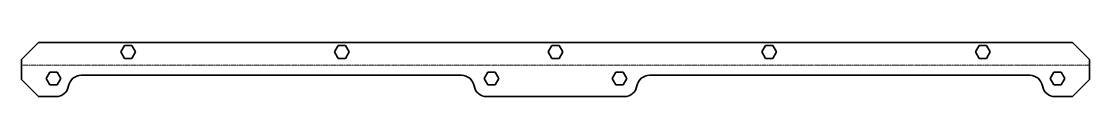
# Model space of a CAD drawing. Header units: millimetres. Extents: x 0 to 500, y 0 to 25.
import ezdxf

# ---------------------------------------------------------------- set-up
doc = ezdxf.new("R2010")
doc.units = ezdxf.units.MM
doc.linetypes.add('Chain', pattern=[13.68, 9.12, -1.14, 2.28, -1.14])
doc.layers.add('SIMUMAK Bend Centerline (ISO)', color=7, linetype='Chain', lineweight=9)
doc.layers.add('SIMUMAK Visible (ISO)', color=7, linetype='Continuous', lineweight=35)

# ---------------------------------------------------------------- blocks, each defined once
blk = doc.blocks.new('2DOF-150-17-MFUE-01_Sheet_2_VIEW7')
at = {"layer": 'SIMUMAK Bend Centerline (ISO)', "ltscale": 0.263158}
blk.add_line((250, 2), (-250, 2), dxfattribs=at)
at = {"layer": 'SIMUMAK Visible (ISO)'}
for p, q in [((-250, 4.7), (-242, 12.7)), ((-242, 12.7), (242, 12.7)), ((-203.46, 8.2), (-201.73, 11.2)), ((-201.73, 11.2), (-198.27, 11.2)), ((-198.27, 11.2), (-196.54, 8.2)), ((-103.46, 8.2), (-101.73, 11.2)), ((-101.73, 11.2), (-98.27, 11.2)), ((-98.27, 11.2), (-96.54, 8.2)), ((-3.46, 8.2), (-1.73, 11.2)), ((-1.73, 11.2), (1.73, 11.2)), ((1.73, 11.2), (3.46, 8.2)), ((96.54, 8.2), (98.27, 11.2)), ((98.27, 11.2), (101.73, 11.2)), ((101.73, 11.2), (103.46, 8.2)), ((196.54, 8.2), (198.27, 11.2)), ((198.27, 11.2), (201.73, 11.2)), ((201.73, 11.2), (203.46, 8.2)), ((242, 12.7), (250, 4.7)), ((-201.73, 5.2), (-203.46, 8.2)), ((-198.27, 5.2), (-201.73, 5.2)), ((-196.54, 8.2), (-198.27, 5.2)), ((-101.73, 5.2), (-103.46, 8.2)), ((-98.27, 5.2), (-101.73, 5.2)), ((-96.54, 8.2), (-98.27, 5.2)), ((-1.73, 5.2), (-3.46, 8.2)), ((1.73, 5.2), (-1.73, 5.2)), ((3.46, 8.2), (1.73, 5.2)), ((98.27, 5.2), (96.54, 8.2)), ((101.73, 5.2), (98.27, 5.2)), ((103.46, 8.2), (101.73, 5.2)), ((198.27, 5.2), (196.54, 8.2)), ((201.73, 5.2), (198.27, 5.2)), ((203.46, 8.2), (201.73, 5.2)), ((-250, -4.7), (-250, 4.7)), ((250, 4.7), (250, -4.7)), ((-242, -12.7), (-250, -4.7)), ((-238.46, -4.2), (-236.73, -1.2)), ((-236.73, -7.2), (-238.46, -4.2)), ((-236.73, -1.2), (-233.27, -1.2)), ((-233.27, -1.2), (-231.54, -4.2)), ((-231.54, -4.2), (-233.27, -7.2)), ((-222, -2.7), (-44, -2.7)), ((-33.46, -4.2), (-31.73, -1.2)), ((-31.73, -7.2), (-33.46, -4.2)), ((-31.73, -1.2), (-28.27, -1.2)), ((-28.27, -1.2), (-26.54, -4.2)), ((-26.54, -4.2), (-28.27, -7.2)), ((26.54, -4.2), (28.27, -1.2)), ((28.27, -7.2), (26.54, -4.2)), ((28.27, -1.2), (31.73, -1.2)), ((31.73, -1.2), (33.46, -4.2)), ((33.46, -4.2), (31.73, -7.2)), ((44, -2.7), (222, -2.7)), ((231.54, -4.2), (233.27, -1.2)), ((233.27, -7.2), (231.54, -4.2)), ((233.27, -1.2), (236.73, -1.2)), ((236.73, -1.2), (238.46, -4.2)), ((238.46, -4.2), (236.73, -7.2)), ((250, -4.7), (242, -12.7)), ((-233.27, -7.2), (-236.73, -7.2)), ((-28.27, -7.2), (-31.73, -7.2)), ((31.73, -7.2), (28.27, -7.2)), ((236.73, -7.2), (233.27, -7.2)), ((-242, -12.7), (-233.83, -12.7)), ((-32.17, -12.7), (32.17, -12.7)), ((233.83, -12.7), (242, -12.7))]:
    blk.add_line(p, q, dxfattribs=at)
at = {"layer": 'SIMUMAK Visible (ISO)', "extrusion": (0, 0, -1)}
for centre, start, end in [((222, -8.7), 9.5941, 90), ((44, -8.7), 90, 170.4059), ((-44, -8.7), 9.5941, 90), ((-222, -8.7), 90, 170.4059), ((233.83, -6.7), 189.5941, 270), ((32.17, -6.7), 270, 350.4059), ((-32.17, -6.7), 189.5941, 270), ((-233.83, -6.7), 270, 350.4059)]:
    blk.add_arc(centre, 6, start, end, dxfattribs=at)

msp = doc.modelspace()

# ---------------------------------------------------------------- block references
msp.add_blockref('2DOF-150-17-MFUE-01_Sheet_2_VIEW7', (250, 12.7))

doc.saveas('drawing.dxf')
